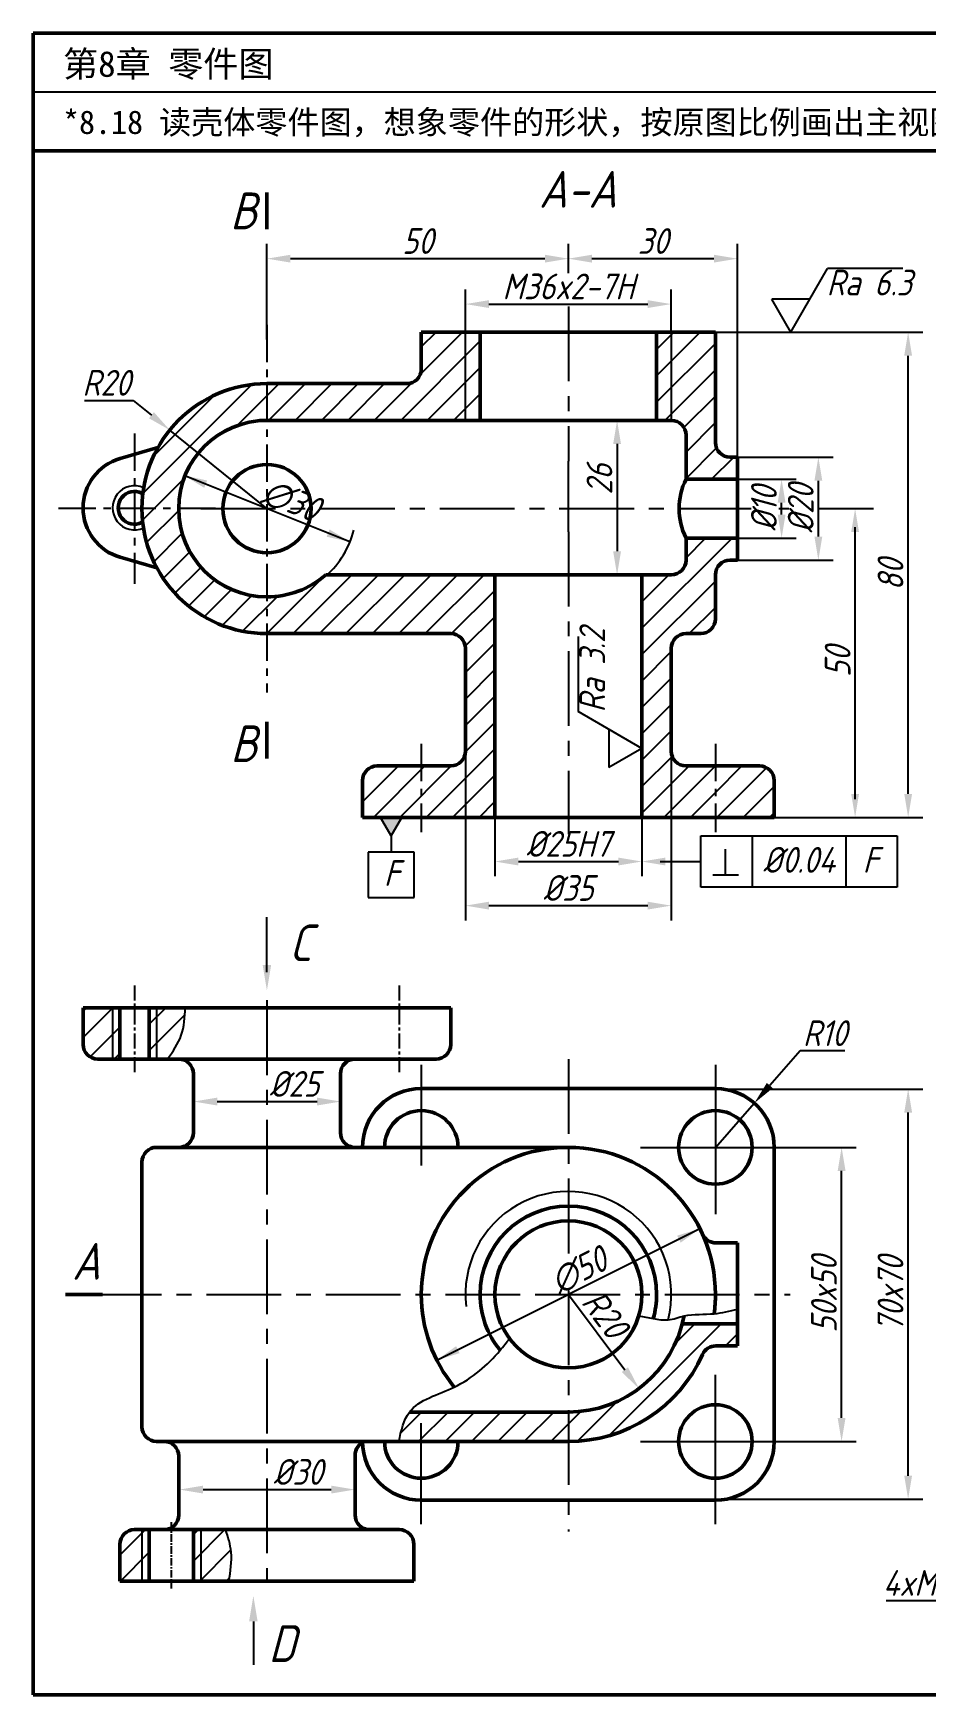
# Model space of a CAD drawing. Header units: millimetres. Extents: x 0 to 322, y 0 to 226.
# Drawn here: x 0 to 121.4, y 0 to 226 of the extents above; entities that cross this region are included whole.
import ezdxf

# ---------------------------------------------------------------- set-up
doc = ezdxf.new("R2010")
doc.units = ezdxf.units.MM
doc.header["$LTSCALE"] = 0.32
doc.header["$PDMODE"] = 33
doc.header["$PDSIZE"] = 1.5
doc.linetypes.add('CENTER', pattern=[50.800000000000004, 31.75, -6.35, 6.35, -6.35])
for name, color, linetype in [('尺寸层', 7, 'Continuous'), ('点画线层', 7, 'CENTER'), ('细实线层', 7, 'Continuous')]:
    doc.layers.add(name, color=color, linetype=linetype)
doc.layers.add('粗实线层', color=7, linetype='Continuous', lineweight=50)
doc.styles.get("Standard").update_dxf_attribs({"font": 'gbeitc.shx', "height": 3.5, "bigfont": 'gbcbig.shx'})
doc.styles.add('宋体', font='SimSun.ttf', dxfattribs={"height": 3})
doc.dimstyles.new('ISO-25', dxfattribs={"dimtxt": 3.5, "dimasz": 3.2, "dimexe": 2, "dimexo": 0, "dimgap": 0.65, "dimtad": 1, "dimtoh": 1, "dimdec": 0, "dimdsep": 46, "dimtxsty": 'Standard', "dimcen": 0, "dimclrd": 256, "dimclre": 256, "dimclrt": 256, "dimadec": 0, "dimazin": 0, "dimtfac": 1, "dimtdec": 0, "dimtmove": 0, "dimatfit": 3, "dimfxl": 0, "dimlwd": -1, "dimlwe": -1, "dimarcsym": 0})
pattern_1 = [(45, (-27.2180184572054, 6.336936478741563), (-1.79605122421383, 1.796051224213831), [])]
pattern_2 = [(45, (0, 0), (-1.79605122421383, 1.796051224213831), [])]

# ---------------------------------------------------------------- blocks, each defined once
blk = doc.blocks.new('*D3')
at = {"transparency": 16777216}
for p, q in [((116.0042528901359, 12.81545899453004), (131.8938362234692, 12.81545899453004)), ((131.8938362234692, 12.81545899453004), (135.0308182239488, 12.1835223452784)), ((144.3346142500978, 10.30929747398921), (138.1678002244283, 11.55158569602677)), ((147.4715962505773, 9.67736082473758), (150.6085782510569, 9.045424175485941))]:
    blk.add_line(p, q, dxfattribs=at)
for points in [[(135.136140998824, 12.70635267869165), (134.9254954490735, 11.66069201186515), (138.1678002244283, 11.55158569602677)], [(147.5769190254526, 10.20019115815083), (147.3662734757021, 9.154530491324326), (144.3346142500978, 10.30929747398921)]]:
    blk.add_solid(points, dxfattribs=at)
at = {"layer": 'Defpoints', "color": 0, "transparency": 16777216}
for p in [(138.1678002244283, 11.55158569602677), (144.3346142500978, 10.30929747398921)]:
    blk.add_point(p, dxfattribs=at)
at = {"transparency": 16777216, "insert": (123.6240445568025, 15.21545899453004), "char_height": 3.5, "attachment_point": 5}
blk.add_mtext('4xM8-7H', dxfattribs=at)
blk = doc.blocks.new('*D12')
at = {"transparency": 16777216}
for p, q in [((104.3249626865618, 87.58705063765711), (100.1769776524214, 82.86886711672176)), ((110.3707960198953, 87.58705063765709), (104.3249626865618, 87.58705063765711)), ((92.78198154279464, 74.45732548996844), (98.06412162109946, 80.46556950907797))]:
    blk.add_line(p, q, dxfattribs=at)
blk.add_solid([(99.77642805114743, 83.22100978860874), (100.5775272536954, 82.51672444483476), (98.06412162109946, 80.46556950907797)], dxfattribs=at)
at = {"layer": 'Defpoints', "color": 0, "transparency": 16777216}
for p in [(98.06412162109946, 80.46556950907797), (92.78198154279464, 74.45732548996844)]:
    blk.add_point(p, dxfattribs=at)
at = {"transparency": 16777216, "insert": (107.6728793532286, 89.9870506376571), "char_height": 3.5, "attachment_point": 5}
blk.add_mtext('R10', dxfattribs=at)
blk = doc.blocks.new('*D13')
at = {"transparency": 16777216}
for p, q in [((92.8419815427946, 82.38732548996848), (120.9950745388506, 82.38732548996846)), ((118.9950745388506, 29.79732548996845), (118.9950745388506, 79.18732548996846)), ((91.16198154279459, 26.59732548996845), (120.9950745388506, 26.59732548996844))]:
    blk.add_line(p, q, dxfattribs=at)
for points in [[(118.4617412055173, 79.18732548996846), (119.5284078721839, 79.18732548996846), (118.9950745388506, 82.38732548996846)], [(118.4617412055172, 29.79732548996845), (119.5284078721839, 29.79732548996845), (118.9950745388506, 26.59732548996845)]]:
    blk.add_solid(points, dxfattribs=at)
at = {"layer": 'Defpoints', "color": 0, "transparency": 16777216}
for p in [(92.8419815427946, 82.38732548996848), (118.9950745388506, 82.38732548996846), (91.16198154279459, 26.59732548996845)]:
    blk.add_point(p, dxfattribs=at)
at = {"transparency": 16777216, "insert": (116.5950745388506, 54.49232548996847), "char_height": 3.5, "attachment_point": 5, "rotation": 90}
blk.add_mtext('70x70', dxfattribs=at)
blk = doc.blocks.new('*D14')
at = {"transparency": 16777216}
for p, q in [((103.2827757230033, 74.45732548996847), (111.9419815427946, 74.45732548996847)), ((109.9419815427946, 37.65732548996847), (109.9419815427946, 71.25732548996847)), ((103.2827757230033, 34.45732548996847), (111.9419815427946, 34.45732548996847))]:
    blk.add_line(p, q, dxfattribs=at)
for points in [[(109.4086482094612, 71.25732548996847), (110.4753148761279, 71.25732548996847), (109.9419815427946, 74.45732548996847)], [(109.4086482094612, 37.65732548996847), (110.4753148761279, 37.65732548996847), (109.9419815427946, 34.45732548996847)]]:
    blk.add_solid(points, dxfattribs=at)
at = {"layer": 'Defpoints', "color": 0, "transparency": 16777216}
for p in [(103.2827757230033, 74.45732548996847), (109.9419815427946, 74.45732548996847), (103.2827757230033, 34.45732548996847)]:
    blk.add_point(p, dxfattribs=at)
at = {"transparency": 16777216, "insert": (107.5419815427945, 54.45732548996849), "char_height": 3.5, "attachment_point": 5, "rotation": 90}
blk.add_mtext('50x50', dxfattribs=at)
blk = doc.blocks.new('*D15')
at = {"transparency": 16777216}
for p, q in [((21.82198154279462, 78.29732548996844), (21.82198154279462, 82.68732548996849)), ((41.80198154279458, 78.05732548996849), (41.80198154279458, 82.68732548996849)), ((25.02198154279462, 80.68732548996849), (38.60198154279458, 80.68732548996849))]:
    blk.add_line(p, q, dxfattribs=at)
for points in [[(25.02198154279462, 81.22065882330182), (25.02198154279462, 80.15399215663516), (21.82198154279462, 80.68732548996849)], [(38.60198154279458, 81.22065882330182), (38.60198154279458, 80.15399215663516), (41.80198154279458, 80.68732548996849)]]:
    blk.add_solid(points, dxfattribs=at)
at = {"layer": 'Defpoints', "color": 0, "transparency": 16777216}
for p in [(41.80198154279458, 80.68732548996849), (21.82198154279462, 78.29732548996844), (41.80198154279458, 78.05732548996849)]:
    blk.add_point(p, dxfattribs=at)
at = {"transparency": 16777216, "insert": (35.52198154279461, 83.08732548996849), "char_height": 3.5, "attachment_point": 5}
blk.add_mtext('%%C25', dxfattribs=at)
blk = doc.blocks.new('*D16')
at = {"transparency": 16777216}
for p, q in [((19.9019815427946, 26.34732548996845), (19.9019815427946, 29.90732548996846)), ((43.73198154279459, 26.34732548996845), (43.73198154279459, 29.90732548996846)), ((23.1019815427946, 27.90732548996846), (40.53198154279458, 27.90732548996846))]:
    blk.add_line(p, q, dxfattribs=at)
for points in [[(23.1019815427946, 28.44065882330179), (23.1019815427946, 27.37399215663512), (19.9019815427946, 27.90732548996846)], [(40.53198154279458, 28.44065882330179), (40.53198154279458, 27.37399215663512), (43.73198154279459, 27.90732548996846)]]:
    blk.add_solid(points, dxfattribs=at)
at = {"layer": 'Defpoints', "color": 0, "transparency": 16777216}
for p in [(43.73198154279459, 27.90732548996846), (19.9019815427946, 26.34732548996845), (43.73198154279459, 26.34732548996845)]:
    blk.add_point(p, dxfattribs=at)
at = {"transparency": 16777216, "insert": (36.02198154279461, 30.30732548996846), "char_height": 3.5, "attachment_point": 5}
blk.add_mtext('%%C30', dxfattribs=at)
blk = doc.blocks.new('*D17')
at = {"transparency": 16777216}
for p, q in [((6.960624177013102, 176.0544157998428), (13.58979084367976, 176.0544157998428)), ((13.58979084367976, 176.0544157998428), (16.07761179398607, 174.0417690550768)), ((31.78198154279472, 161.3369364787415), (18.56543274429237, 172.0291223103109))]:
    blk.add_line(p, q, dxfattribs=at)
blk.add_solid([(16.41305291811372, 174.4564058801279), (15.74217066985841, 173.6271322300258), (18.56543274429237, 172.0291223103109)], dxfattribs=at)
at = {"layer": 'Defpoints', "color": 0, "transparency": 16777216}
for p in [(18.56543274429237, 172.0291223103109), (31.78198154279472, 161.3369364787415)]:
    blk.add_point(p, dxfattribs=at)
at = {"transparency": 16777216, "insert": (9.95020751034643, 178.4544157998428), "char_height": 3.5, "attachment_point": 5}
blk.add_mtext('R20', dxfattribs=at)
blk = doc.blocks.new('*D18')
at = {"transparency": 16777216}
for p, q in [((78.7819815427946, 173.3369364787416), (81.40698154279463, 173.3369364787416)), ((79.40698154279463, 170.1369364787416), (79.40698154279461, 155.5369364787416)), ((78.7819815427946, 152.3369364787416), (81.40698154279461, 152.3369364787416))]:
    blk.add_line(p, q, dxfattribs=at)
for points in [[(78.8736482094613, 170.1369364787416), (79.94031487612796, 170.1369364787416), (79.40698154279463, 173.3369364787416)], [(78.87364820946128, 155.5369364787416), (79.94031487612794, 155.5369364787416), (79.40698154279461, 152.3369364787416)]]:
    blk.add_solid(points, dxfattribs=at)
at = {"layer": 'Defpoints', "color": 0, "transparency": 16777216}
for p in [(78.7819815427946, 173.3369364787416), (78.7819815427946, 152.3369364787416), (79.40698154279461, 152.3369364787416)]:
    blk.add_point(p, dxfattribs=at)
at = {"transparency": 16777216, "insert": (77.00698154279459, 165.3369364787416), "char_height": 3.5, "attachment_point": 5, "rotation": 90}
blk.add_mtext('26', dxfattribs=at)
blk = doc.blocks.new('*D19')
at = {"transparency": 16777216}
for p, q in [((91.7819815427946, 185.3369364787416), (120.9950745388506, 185.3369364787416)), ((118.9950745388506, 122.5369364787416), (118.9950745388506, 182.1369364787416)), ((100.7819815427946, 119.3369364787416), (120.9950745388506, 119.3369364787416))]:
    blk.add_line(p, q, dxfattribs=at)
for points in [[(118.4617412055173, 182.1369364787416), (119.528407872184, 182.1369364787416), (118.9950745388506, 185.3369364787416)], [(118.4617412055173, 122.5369364787416), (119.528407872184, 122.5369364787416), (118.9950745388506, 119.3369364787416)]]:
    blk.add_solid(points, dxfattribs=at)
at = {"layer": 'Defpoints', "color": 0, "transparency": 16777216}
for p in [(91.7819815427946, 185.3369364787416), (118.9950745388506, 185.3369364787416), (100.7819815427946, 119.3369364787416)]:
    blk.add_point(p, dxfattribs=at)
at = {"transparency": 16777216, "insert": (116.5950745388506, 152.3369364787416), "char_height": 3.5, "attachment_point": 5, "rotation": 90}
blk.add_mtext('80', dxfattribs=at)
blk = doc.blocks.new('*D20')
at = {"transparency": 16777216}
for p, q in [((94.7819815427946, 168.3369364787416), (108.7819815427946, 168.3369364787416)), ((106.7819815427946, 157.5369364787416), (106.7819815427946, 165.1369364787416)), ((94.7819815427946, 154.3369364787416), (108.7819815427946, 154.3369364787416))]:
    blk.add_line(p, q, dxfattribs=at)
for points in [[(106.2486482094613, 165.1369364787416), (107.3153148761279, 165.1369364787416), (106.7819815427946, 168.3369364787416)], [(106.2486482094613, 157.5369364787416), (107.3153148761279, 157.5369364787416), (106.7819815427946, 154.3369364787416)]]:
    blk.add_solid(points, dxfattribs=at)
at = {"layer": 'Defpoints', "color": 0, "transparency": 16777216}
for p in [(94.7819815427946, 168.3369364787416), (106.7819815427946, 168.3369364787416), (94.7819815427946, 154.3369364787416)]:
    blk.add_point(p, dxfattribs=at)
at = {"transparency": 16777216, "insert": (104.3819815427946, 161.3369364787416), "char_height": 3.5, "attachment_point": 5, "rotation": 90}
blk.add_mtext('%%C20', dxfattribs=at)
blk = doc.blocks.new('*D21')
at = {"transparency": 16777216}
for p, q in [((95.7819815427946, 165.3369364787416), (103.7819815427946, 165.3369364787416)), ((101.7819815427946, 160.5369364787416), (101.7819815427946, 162.1369364787416)), ((95.7819815427946, 157.3369364787416), (103.7819815427946, 157.3369364787416))]:
    blk.add_line(p, q, dxfattribs=at)
for points in [[(101.2486482094613, 162.1369364787416), (102.3153148761279, 162.1369364787416), (101.7819815427946, 165.3369364787416)], [(101.2486482094613, 160.5369364787416), (102.3153148761279, 160.5369364787416), (101.7819815427946, 157.3369364787416)]]:
    blk.add_solid(points, dxfattribs=at)
at = {"layer": 'Defpoints', "color": 0, "transparency": 16777216}
for p in [(95.7819815427946, 165.3369364787416), (101.7819815427946, 165.3369364787416), (95.7819815427946, 157.3369364787416)]:
    blk.add_point(p, dxfattribs=at)
at = {"transparency": 16777216, "insert": (99.38198154279456, 161.3369364787416), "char_height": 3.5, "attachment_point": 5, "rotation": 90}
blk.add_mtext('%%c10', dxfattribs=at)
blk = doc.blocks.new('*D22')
at = {"transparency": 16777216}
for p, q in [((72.7819815427946, 194.3369364787416), (72.7819815427946, 197.3369364787416)), ((95.7819815427946, 166.3369364787416), (95.7819815427946, 197.3369364787416)), ((75.9819815427946, 195.3369364787416), (92.5819815427946, 195.3369364787416))]:
    blk.add_line(p, q, dxfattribs=at)
for points in [[(75.9819815427946, 195.8702698120749), (75.9819815427946, 194.8036031454082), (72.7819815427946, 195.3369364787416)], [(92.5819815427946, 195.8702698120749), (92.5819815427946, 194.8036031454082), (95.7819815427946, 195.3369364787416)]]:
    blk.add_solid(points, dxfattribs=at)
at = {"layer": 'Defpoints', "color": 0, "transparency": 16777216}
for p in [(95.7819815427946, 195.3369364787416), (72.7819815427946, 194.3369364787416), (95.7819815427946, 166.3369364787416)]:
    blk.add_point(p, dxfattribs=at)
at = {"transparency": 16777216, "insert": (84.2819815427946, 197.7369364787416), "char_height": 3.5, "attachment_point": 5}
blk.add_mtext('30', dxfattribs=at)
blk = doc.blocks.new('*D23')
at = {"transparency": 16777216}
for p, q in [((31.7819815427946, 184.3369364787416), (31.7819815427946, 197.3369364787416)), ((72.7819815427946, 193.3769206221349), (72.7819815427946, 197.3369364787416)), ((34.9819815427946, 195.3369364787416), (69.5819815427946, 195.3369364787416))]:
    blk.add_line(p, q, dxfattribs=at)
for points in [[(34.9819815427946, 195.8702698120749), (34.9819815427946, 194.8036031454082), (31.7819815427946, 195.3369364787416)], [(69.5819815427946, 195.8702698120749), (69.5819815427946, 194.8036031454082), (72.7819815427946, 195.3369364787416)]]:
    blk.add_solid(points, dxfattribs=at)
at = {"layer": 'Defpoints', "color": 0, "transparency": 16777216}
for p in [(72.7819815427946, 195.3369364787416), (72.7819815427946, 193.3769206221349), (31.7819815427946, 184.3369364787416)]:
    blk.add_point(p, dxfattribs=at)
at = {"transparency": 16777216, "insert": (52.2819815427946, 197.7369364787416), "char_height": 3.5, "attachment_point": 5}
blk.add_mtext('50', dxfattribs=at)
blk = doc.blocks.new('*D24')
at = {"transparency": 16777216}
for p, q in [((58.7819815427946, 185.3369364787416), (58.7819815427946, 191.1589481965581)), ((86.7819815427946, 185.3369364787416), (86.7819815427946, 191.1589481965581)), ((61.9819815427946, 189.1589481965581), (83.5819815427946, 189.1589481965581))]:
    blk.add_line(p, q, dxfattribs=at)
for points in [[(61.9819815427946, 189.6922815298915), (61.9819815427946, 188.6256148632248), (58.7819815427946, 189.1589481965581)], [(83.5819815427946, 189.6922815298915), (83.5819815427946, 188.6256148632248), (86.7819815427946, 189.1589481965581)]]:
    blk.add_solid(points, dxfattribs=at)
at = {"layer": 'Defpoints', "color": 0, "transparency": 16777216}
for p in [(86.7819815427946, 189.1589481965581), (58.7819815427946, 185.3369364787416), (86.7819815427946, 185.3369364787416)]:
    blk.add_point(p, dxfattribs=at)
at = {"transparency": 16777216, "insert": (72.7819815427946, 191.5589481965581), "char_height": 3.5, "attachment_point": 5}
blk.add_mtext('M36x2-7H', dxfattribs=at)
blk = doc.blocks.new('*D25')
at = {"transparency": 16777216}
for p, q in [((58.7819815427946, 129.3369364787416), (58.7819815427946, 105.3369364787416)), ((86.7819815427946, 129.3369364787416), (86.7819815427946, 105.3369364787416)), ((61.9819815427946, 107.3369364787416), (83.5819815427946, 107.3369364787416))]:
    blk.add_line(p, q, dxfattribs=at)
for points in [[(61.9819815427946, 107.8702698120749), (61.9819815427946, 106.8036031454082), (58.7819815427946, 107.3369364787416)], [(83.5819815427946, 107.8702698120749), (83.5819815427946, 106.8036031454082), (86.7819815427946, 107.3369364787416)]]:
    blk.add_solid(points, dxfattribs=at)
at = {"layer": 'Defpoints', "color": 0, "transparency": 16777216}
for p in [(58.7819815427946, 129.3369364787416), (86.7819815427946, 129.3369364787416), (86.7819815427946, 107.3369364787416)]:
    blk.add_point(p, dxfattribs=at)
at = {"transparency": 16777216, "insert": (72.7819815427946, 109.7369364787416), "char_height": 3.5, "attachment_point": 5}
blk.add_mtext('%%C35', dxfattribs=at)
blk = doc.blocks.new('*D26')
at = {"transparency": 16777216}
for p, q in [((62.7819815427946, 119.3369364787416), (62.7819815427946, 111.3369364787416)), ((82.7819815427946, 119.3369364787416), (82.7819815427946, 111.3369364787416)), ((65.9819815427946, 113.3369364787416), (79.5819815427946, 113.3369364787416))]:
    blk.add_line(p, q, dxfattribs=at)
for points in [[(65.9819815427946, 113.8702698120749), (65.9819815427946, 112.8036031454082), (62.7819815427946, 113.3369364787416)], [(79.5819815427946, 113.8702698120749), (79.5819815427946, 112.8036031454082), (82.7819815427946, 113.3369364787416)]]:
    blk.add_solid(points, dxfattribs=at)
at = {"layer": 'Defpoints', "color": 0, "transparency": 16777216}
for p in [(62.7819815427946, 119.3369364787416), (82.7819815427946, 119.3369364787416), (82.7819815427946, 113.3369364787416)]:
    blk.add_point(p, dxfattribs=at)
at = {"transparency": 16777216, "insert": (72.7819815427946, 115.7369364787416), "char_height": 3.5, "attachment_point": 5}
blk.add_mtext('%%c25H7', dxfattribs=at)

msp = doc.modelspace()

# ---------------------------------------------------------------- hatches: boundary and pattern name
h = msp.add_hatch()
h.set_pattern_fill('ANSI31', color=256, scale=0.8, style=0)
h.set_pattern_definition(pattern_1)
h.paths.add_polyline_path([(100.7819815427946, 119.3369364787416), (100.7819815427946, 124.3369364787416, 0.4142135623730951), (98.7819815427946, 126.3369364787416), (92.7819815427946, 126.3369364787416), (92.7819815427946, 119.3369364787416)])
at = {"layer": '尺寸层'}
msp.add_hatch(color=256, dxfattribs=at).paths.add_polyline_path([(50.12977856014004, 119.3369364787417), (47.22484493034585, 119.3369364787417), (48.67731174524295, 116.8211901590319)])
at = {"layer": '细实线层'}
h = msp.add_hatch(dxfattribs=at)
h.set_pattern_fill('ANSI31', color=256, scale=0.8, style=0)
h.set_pattern_definition(pattern_1)
edge = h.paths.add_edge_path()
edge.add_line((60.7819815427946, 185.3369364787416), (52.7819815427946, 185.3369364787416))
edge.add_line((52.7819815427946, 185.3369364787416), (52.7819815427946, 180.3369364787416))
edge.add_arc((50.7819815427946, 180.3369364787416), 2, -90, 0, ccw=False)
edge.add_line((50.7819815427946, 178.3369364787416), (31.7819815427946, 178.3369364787416))
edge.add_line((31.7819815427946, 178.3369364787416), (31.7819815427946, 173.3369364787416))
edge.add_line((31.7819815427946, 173.3369364787416), (60.7819815427946, 173.3369364787416))
edge.add_line((60.7819815427946, 173.3369364787416), (60.7819815427946, 185.3369364787416))
edge = h.paths.add_edge_path()
edge.add_line((31.7819815427946, 173.3369364787416), (31.7819815427946, 178.3369364787416))
edge.add_arc((31.7819815427946, 161.3369364787416), 17, 90, 180)
edge.add_line((14.7819815427946, 161.3369364787416), (19.7819815427946, 161.3369364787416))
edge.add_arc((31.7819815427946, 161.3369364787416), 12, 90, 180, ccw=False)
edge = h.paths.add_edge_path()
edge.add_arc((31.7819815427946, 161.3369364787416), 12, 180, 270, ccw=False)
edge.add_line((19.7819815427946, 161.3369364787416), (14.7819815427946, 161.3369364787416))
edge.add_arc((31.7819815427946, 161.3369364787416), 17, 180, 270)
edge.add_line((31.7819815427946, 144.3369364787416), (31.7819815427946, 149.3369364787416))
edge = h.paths.add_edge_path()
edge.add_line((62.7819815427946, 152.3369364787416), (39.7819815427946, 152.3369364787416))
edge.add_arc((31.7819815427947, 161.5036031454081), 12.16666666666646, 269.9999999999995, 311.1120904391671, ccw=False)
edge.add_line((31.7819815427946, 149.3369364787416), (31.7819815427946, 144.3369364787416))
edge.add_line((31.7819815427946, 144.3369364787416), (56.7819815427946, 144.3369364787416))
edge.add_arc((56.7819815427946, 142.3369364787416), 2, 0, 90, ccw=False)
edge.add_line((58.7819815427946, 142.3369364787416), (58.7819815427946, 128.3369364787416))
edge.add_arc((56.7819815427946, 128.3369364787416), 2, -90, 0, ccw=False)
edge.add_line((56.7819815427946, 126.3369364787416), (52.7819815427946, 126.3369364787416))
edge.add_line((52.7819815427946, 126.3369364787416), (52.7819815427946, 119.3369364787416))
edge.add_line((52.7819815427946, 119.3369364787416), (62.7819815427946, 119.3369364787416))
edge.add_line((62.7819815427946, 119.3369364787416), (62.7819815427946, 152.3369364787416))
edge = h.paths.add_edge_path(flags=17)
edge.add_line((52.7819815427946, 126.3369364787416), (46.7819815427946, 126.3369364787416))
edge.add_arc((46.7819815427946, 124.3369364787416), 2, 90, 180)
edge.add_line((44.7819815427946, 124.3369364787416), (44.7819815427946, 119.3369364787416))
edge.add_line((44.7819815427946, 119.3369364787416), (52.7819815427946, 119.3369364787416))
edge.add_line((52.7819815427946, 119.3369364787416), (52.7819815427946, 126.3369364787416))
edge = h.paths.add_edge_path()
edge.add_line((92.7819815427946, 126.3369364787416), (88.7819815427946, 126.3369364787416))
edge.add_arc((88.7819815427946, 128.3369364787416), 2, 180, 270, ccw=False)
edge.add_line((86.7819815427946, 128.3369364787416), (86.7819815427946, 142.3369364787416))
edge.add_arc((88.7819815427946, 142.3369364787416), 2, 90, 180, ccw=False)
edge.add_line((88.7819815427946, 144.3369364787416), (90.7819815427946, 144.3369364787416))
edge.add_arc((90.78198154279463, 146.3369364787415), 1.999999999999972, 269.9999999999992, 360.0000000000008)
edge.add_line((92.7819815427946, 146.3369364787416), (92.7819815427946, 152.3369364787416))
edge.add_arc((94.7819815427946, 152.3369364787416), 2, 90, 180, ccw=False)
edge.add_line((94.7819815427946, 154.3369364787416), (95.7819815427946, 154.3369364787416))
edge.add_line((95.7819815427946, 154.3369364787416), (95.7819815427946, 157.3369364787416))
edge.add_line((95.7819815427946, 157.3369364787416), (89.78198154279465, 157.3369364787416))
edge.add_arc((89.28198154279463, 157.5280987468753), 0.5352971256770204, 200.9230818307143, 339.0769181692857, ccw=False)
edge.add_line((88.7819815427946, 157.3369364787416), (88.7819815427946, 154.3369364787416))
edge.add_arc((86.7819815427946, 154.3369364787416), 2, -90, 0, ccw=False)
edge.add_line((86.7819815427946, 152.3369364787416), (82.7819815427946, 152.3369364787416))
edge.add_line((82.7819815427946, 152.3369364787416), (82.7819815427946, 119.3369364787416))
edge.add_line((82.7819815427946, 119.3369364787416), (91.7819815427946, 119.3369364787416))
edge.add_line((91.7819815427946, 119.3369364787416), (92.7819815427946, 119.3369364787416))
edge.add_line((92.7819815427946, 119.3369364787416), (92.7819815427946, 126.3369364787416))
edge = h.paths.add_edge_path()
edge.add_line((92.7819815427946, 185.3369364787416), (84.7819815427946, 185.3369364787416))
edge.add_line((84.7819815427946, 185.3369364787416), (84.7819815427946, 173.3369364787416))
edge.add_line((84.7819815427946, 173.3369364787416), (86.7819815427946, 173.3369364787416))
edge.add_arc((86.7819815427946, 171.3369364787416), 2, 0, 90, ccw=False)
edge.add_line((88.7819815427946, 171.3369364787416), (88.7819815427946, 165.3369364787416))
edge.add_line((88.7819815427946, 165.3369364787416), (95.7819815427946, 165.3369364787416))
edge.add_line((95.7819815427946, 165.3369364787416), (95.7819815427946, 168.3369364787416))
edge.add_line((95.7819815427946, 168.3369364787416), (94.7819815427946, 168.3369364787416))
edge.add_arc((94.7819815427946, 170.3369364787416), 2, 180, 270, ccw=False)
edge.add_line((92.7819815427946, 170.3369364787416), (92.7819815427946, 185.3369364787416))
h = msp.add_hatch(dxfattribs=at)
h.set_pattern_fill('ANSI31', color=256, scale=0.8, style=0)
h.set_pattern_definition(pattern_2)
h.paths.add_polyline_path([(10.7819815427946, 93.45732548996847), (6.781981542794597, 93.45732548996847), (6.781981542794597, 88.45732548996847, 0.4142135623730951), (8.781981542794597, 86.45732548996847), (10.7819815427946, 86.45732548996847)])
h.paths.add_polyline_path([(11.7819815427946, 93.45732548996847), (10.7819815427946, 93.45732548996847), (10.7819815427946, 86.45732548996847), (11.7819815427946, 86.45732548996847)])
h.paths.add_polyline_path([(16.7819815427946, 93.45732548996847), (15.7819815427946, 93.45732548996847), (15.7819815427946, 86.45732548996847), (16.7819815427946, 86.45732548996847)])
edge = h.paths.add_edge_path()
edge.add_spline(control_points=[(18.24921152596971, 86.45732548996847), (18.98604216801523, 87.4984911756942), (20.47098036552725, 89.59675719294462), (20.62014380705937, 92.16397074900729), (20.69529191611639, 93.45732548996847)], knot_values=[0, 0, 0, 0, 3.745835659547373, 7.548999912684028, 7.548999912684028, 7.548999912684028, 7.548999912684028], degree=3, periodic=0)
edge.add_line((20.69529191611639, 93.45732548996847), (16.7819815427946, 93.45732548996847))
edge.add_line((16.7819815427946, 93.45732548996847), (16.7819815427946, 86.45732548996847))
edge.add_line((16.7819815427946, 86.45732548996847), (18.24921152596971, 86.45732548996847))
h = msp.add_hatch(dxfattribs=at)
h.set_pattern_fill('ANSI31', color=256, scale=0.8, style=0)
h.set_pattern_definition(pattern_2)
edge = h.paths.add_edge_path()
edge.add_spline(control_points=[(51.17198154279458, 38.45732548996846), (50.37110618847239, 37.40079896387569), (50.04437888692838, 35.92906222692208), (49.71765158538437, 34.45732548996847)], knot_values=[0, 0, 0, 0, 4.256180873156204, 4.256180873156204, 4.256180873156204, 4.256180873156204], degree=3, periodic=0)
edge.add_line((49.71765158538437, 34.45732548996847), (55.7819815427946, 34.45732548996847))
edge.add_line((55.7819815427946, 34.45732548996847), (72.62403051134783, 34.45732548996847))
edge.add_line((72.62403051134783, 34.45732548996847), (72.7819815427946, 34.61527652141524))
edge.add_line((72.7819815427946, 34.61527652141524), (72.7819815427946, 38.45732548996847))
edge.add_line((72.7819815427946, 38.45732548996847), (51.17198154279458, 38.45732548996847))
edge = h.paths.add_edge_path()
edge.add_line((91.51697553798977, 47.45732548996847), (95.7819815427946, 47.45732548996847))
edge.add_line((95.7819815427946, 47.45732548996847), (95.78198154279461, 50.45732548996847))
edge.add_line((95.78198154279461, 50.45732548996847), (88.27391492762423, 50.45732548996843))
edge.add_arc((72.78198154279458, 54.45732548996846), 15.99999999999999, 270.90219528852117, 345.5224878140699, ccw=False)
edge.add_line((73.03391158417345, 38.45930901122177), (72.7819815427946, 38.20737896984292))
edge.add_line((72.7819815427946, 38.20737896984292), (72.7819815427946, 34.61527652141524))
edge.add_line((72.7819815427946, 34.61527652141524), (72.7819815427946, 34.45732548996848))
edge.add_arc((72.7819815427946, 54.45732548996845), 19.99999999999997, 270, 339.5126848852773)
h = msp.add_hatch(dxfattribs=at)
h.set_pattern_fill('ANSI31', color=256, scale=0.8, style=0)
h.set_pattern_definition(pattern_2)
h.paths.add_polyline_path([(14.7819815427946, 22.45732548996847), (13.7819815427946, 22.45732548996847, 0.4142135623730951), (11.7819815427946, 20.45732548996847), (11.7819815427946, 15.45732548996847), (14.7819815427946, 15.45732548996847)])
h.paths.add_polyline_path([(15.7819815427946, 22.45732548996847), (14.7819815427946, 22.45732548996847), (14.7819815427946, 15.45732548996847), (15.7819815427946, 15.45732548996847)])
h.paths.add_polyline_path([(22.7819815427946, 22.45732548996847), (21.7819815427946, 22.45732548996847), (21.7819815427946, 15.45732548996847), (22.7819815427946, 15.45732548996847)])
edge = h.paths.add_edge_path()
edge.add_spline(control_points=[(26.60588451776539, 15.45732548996847), (26.8263726229181, 16.78286905645855), (27.22177944434218, 19.15999941422523), (26.49226012164394, 21.44603631181301), (26.16953786065221, 22.45732548996847)], knot_values=[0, 0, 0, 0, 3.96058831771322, 7.102621869744951, 7.102621869744951, 7.102621869744951, 7.102621869744951], degree=3, periodic=0)
edge.add_line((26.16953786065221, 22.45732548996847), (22.7819815427946, 22.45732548996847))
edge.add_line((22.7819815427946, 22.45732548996847), (22.7819815427946, 15.45732548996847))
edge.add_line((22.7819815427946, 15.45732548996847), (26.60588451776539, 15.45732548996847))

# ---------------------------------------------------------------- linework, layer by layer
at = {"lineweight": 50}
for p, q in [((322, 226), (0, 226)), ((0, 226), (0, 0)), ((322, 210), (0, 210)), ((0, 0), (322, 0))]:
    msp.add_line(p, q, dxfattribs=at)
for p, q in [((322, 218), (0, 218)), ((58.7819815427946, 173.3369364787416), (58.7819815427946, 185.3369364787416)), ((86.7819815427946, 185.3369364787416), (86.7819815427946, 173.3369364787416)), ((43.07738799393987, 156.8187738982863), (20.64026125217059, 165.7936245949886)), ((101.4257663207529, 161.3369364787416), (102.7819815427946, 161.3369364787416)), ((106.7819815427946, 161.3369364787416), (113.0319815427946, 161.3369364787416)), ((111.7819815427946, 121.8369364787416), (111.7819815427946, 158.8369364787416)), ((99.4069815427946, 119.3369364787416), (113.0319815427946, 119.3369364787416)), ((85.2819815427946, 113.3369364787415), (90.7819815427946, 113.3369364787415)), ((31.78198154279465, 98.2751291534392), (31.78198154279465, 105.7751291534392)), ((54.89343772279615, 45.51305357996949), (90.67052536279309, 63.40159739996722)), ((72.78198154279461, 54.45732548996847), (80.4619815427943, 44.21732548996852)), ((72.62403051134783, 34.45732548996847), (72.7819815427946, 34.61527652141524)), ((14.7819815427946, 22.45732548996847), (14.7819815427946, 15.45732548996847)), ((22.7819815427946, 22.45732548996847), (22.7819815427946, 15.45732548996847)), ((29.94048759641316, 9.968946170084394), (29.94048759641316, 4.072223574668669))]:
    msp.add_line(p, q)
for centre, radius, start, end in [((13.7819815427946, 161.4403643061821), 3, 65.95792409424388, 294.042075905756), ((31.7819815427946, 161.3369364787416), 12.16552506059644, 311.6335393365698, 345.9637565320731), ((72.7819815427946, 54.45732548996847), 14, 345.6958357195675, 186.8329287770713)]:
    msp.add_arc(centre, radius, start, end)
for points in [[(23.65577552987121, 165.1618364633367), (23.25962547509371, 164.1714613263923), (20.48657509164937, 165.855099059197)], [(111.2486482094613, 158.1369364787416), (112.3153148761279, 158.1369364787416), (111.7819815427946, 161.3369364787416)], [(39.90818755571803, 157.5120364941467), (40.30433761049554, 158.502411631091), (43.07738799393987, 156.8187738982863)], [(111.2486482094613, 122.5369364787416), (112.3153148761279, 122.5369364787416), (111.7819815427946, 119.3369364787416)], [(85.98198154279466, 113.8702698120748), (85.98198154279466, 112.8036031454081), (82.78198154279467, 113.3369364787414)], [(31.1986482094613, 99.2751291534392), (32.36531487612801, 99.2751291534392), (31.78198154279465, 95.7751291534392)], [(87.56984443399348, 62.44754172956743), (88.04687226919343, 61.49348605916748), (90.6705253627932, 63.40159739996727)], [(57.9941186515957, 46.4671092503695), (57.51709081639575, 47.42116492076946), (54.89343772279598, 45.51305357996966)], [(80.88864820946098, 44.53732548996851), (80.03531487612764, 43.89732548996852), (82.38198154279429, 41.65732548996851)], [(30.52382092974642, 9.968946170084394), (29.35715426307979, 9.968946170084394), (29.94048759641316, 13.46894617008439)]]:
    msp.add_solid(points)
at = {"layer": '尺寸层'}
for p, q in [((48.67731174524295, 116.8211901590317), (47.22484493034585, 119.3369364787416)), ((47.22484493034585, 119.3369364787416), (50.12977856014004, 119.3369364787416)), ((48.67731174524295, 116.8211901590317), (50.12977856014004, 119.3369364787416)), ((48.67731174524295, 116.8211901590317), (48.67731174524295, 114.6320879486016)), ((51.79520123526061, 114.6320879486016), (45.55966540794964, 114.6320879486016)), ((45.55966540794964, 114.6320879486016), (45.55966540794964, 108.4554520523182)), ((51.79520123526061, 108.4554520523182), (51.79520123526061, 114.6320879486016)), ((94.1611893499088, 111.5260600980583), (94.1611893499088, 115.0260600980583)), ((92.4111893499088, 111.5260600980583), (95.9111893499088, 111.5260600980583)), ((45.55966540794964, 108.4554520523182), (51.79520123526061, 108.4554520523182)), ((52.7819815427946, 85.68761211217037), (52.7819815427946, 71.98291993756425)), ((92.7819815427946, 85.68761211217037), (92.7819815427946, 65.39078931655115)), ((82.61273332153121, 74.45732548996847), (103.2827757230033, 74.45732548996847)), ((92.7819815427946, 23.22703886776657), (92.7819815427946, 43.52386166338579)), ((52.7819815427946, 23.22703886776657), (52.7819815427946, 36.93173104237269)), ((82.61273332153121, 34.45732548996847), (103.2827757230033, 34.45732548996847))]:
    msp.add_line(p, q, dxfattribs=at)
at = {"layer": '点画线层'}
for p, q in [((72.7819815427946, 188.8169507578627), (72.7819815427946, 167.795467917491)), ((72.7819815427946, 158.1960940655805), (72.7819815427946, 167.795467917491)), ((22.7819815427946, 161.3369364787416), (97.63198154279458, 161.3369364787416)), ((72.7819815427946, 158.1960940655805), (72.7819815427946, 117.0674290268647)), ((31.7819815427946, 94.45732548996847), (31.7819815427946, 13.45732548996847)), ((72.7819815427946, 86.45732548996847), (72.7819815427946, 59.48375673583837)), ((7.294258412802492, 54.45732548996847), (69.6532971414033, 54.45732548996847)), ((69.6532971414033, 54.45732548996847), (102.9619815427946, 54.45732548996847)), ((72.7819815427946, 54.97335203514513), (72.7819815427946, 22.19795957021586))]:
    msp.add_line(p, q, dxfattribs=at)
at = {"layer": '点画线层', "ltscale": 0.5}
for p, q in [((31.7819815427946, 186.3369364787416), (31.7819815427946, 136.3369364787416)), ((13.7819815427946, 171.5719364787415), (13.7819815427946, 151.1019364787415)), ((24.7819815427946, 161.3369364787416), (2.781981542794597, 161.3369364787416)), ((52.7819815427946, 129.3369364787416), (52.7819815427946, 117.3369364787416)), ((92.7819815427946, 129.3369364787416), (92.7819815427946, 117.3369364787416))]:
    msp.add_line(p, q, dxfattribs=at)
at = {"layer": '点画线层', "ltscale": 0.6}
msp.add_line((108.7819815427946, 161.3369364787416), (114.2902693891557, 161.3369364787416), dxfattribs=at)
at = {"layer": '点画线层', "ltscale": 0.2}
for p, q in [((13.7819815427946, 96.45732548996847), (13.7819815427946, 84.45732548996847)), ((49.7819815427946, 96.45732548996847), (49.7819815427946, 84.45732548996847))]:
    msp.add_line(p, q, dxfattribs=at)
at = {"layer": '点画线层', "ltscale": 0.1}
msp.add_line((18.7819815427946, 23.45732548996847), (18.7819815427946, 14.45732548996847), dxfattribs=at)
at = {"layer": '粗实线层'}
for p, q in [((31.7819815427946, 204.3369364787416), (31.7819815427946, 199.3369364787416)), ((60.7819815427946, 185.3369364787416), (52.7819815427946, 185.3369364787416)), ((52.7819815427946, 185.3369364787416), (52.7819815427946, 180.3369364787416)), ((60.7819815427946, 185.3369364787416), (84.7819815427946, 185.3369364787416)), ((60.7819815427946, 173.3369364787416), (60.7819815427946, 185.3369364787416)), ((84.7819815427946, 173.3369364787416), (84.7819815427946, 185.3369364787416)), ((84.7819815427946, 185.3369364787416), (92.7819815427946, 185.3369364787416)), ((92.7819815427946, 185.3369364787416), (92.7819815427946, 170.3369364787416)), ((50.7819815427946, 178.3369364787416), (31.7819815427946, 178.3369364787416)), ((86.7819815427946, 173.3369364787416), (30.7819815427946, 173.3369364787416)), ((16.94925592400829, 169.6429734831017), (11.83753709835014, 168.1648818206562)), ((88.7819815427946, 165.3369364787416), (88.7819815427946, 171.3369364787416)), ((94.7819815427946, 168.3369364787416), (95.7819815427946, 168.3369364787416)), ((95.7819815427946, 168.3369364787416), (95.7819815427946, 165.3369364787416)), ((95.7819815427946, 165.3369364787416), (88.7819815427946, 165.3369364787416)), ((95.7819815427946, 156.8092439096729), (95.7819815427946, 165.3369364787416)), ((88.7819815427946, 154.3369364787416), (88.7819815427946, 157.3369364787416)), ((88.78198154279458, 157.3369364787415), (95.7819815427946, 157.3369364787416)), ((95.7819815427946, 157.3369364787416), (95.7819815427946, 154.3369364787416)), ((16.81420643071405, 153.2768056985257), (11.83753709835014, 154.715846791708)), ((95.7819815427946, 154.3369364787416), (94.7819815427946, 154.3369364787416)), ((39.7819815427946, 152.3369364787416), (86.7819815427946, 152.3369364787416)), ((62.7819815427946, 119.3369364787416), (62.7819815427946, 152.3369364787416)), ((82.7819815427946, 119.3369364787416), (82.7819815427946, 152.3369364787416)), ((92.7819815427946, 152.3369364787416), (92.7819815427946, 146.3369364787416)), ((31.7819815427946, 144.3369364787416), (56.7819815427946, 144.3369364787416)), ((90.7819815427946, 144.3369364787416), (88.7819815427946, 144.3369364787416)), ((58.7819815427946, 142.3369364787416), (58.7819815427946, 128.3369364787416)), ((86.7819815427946, 142.3369364787416), (86.7819815427946, 128.3369364787416)), ((31.7819815427946, 132.3369364787416), (31.7819815427946, 127.3369364787416)), ((44.7819815427946, 124.3369364787416), (44.7819815427946, 119.3369364787416)), ((56.7819815427946, 126.3369364787416), (46.7819815427946, 126.3369364787416)), ((88.7819815427946, 126.3369364787416), (98.7819815427946, 126.3369364787416)), ((100.7819815427946, 124.3369364787416), (100.7819815427946, 119.3369364787416)), ((44.7819815427946, 119.3369364787416), (62.7819815427946, 119.3369364787416)), ((61.7819815427946, 119.3369364787416), (91.7819815427946, 119.3369364787416)), ((100.7819815427946, 119.3369364787416), (82.7819815427946, 119.3369364787416)), ((6.781981542794597, 88.45732548996847), (6.781981542794597, 93.45732548996847)), ((6.781981542794597, 93.45732548996847), (31.7819815427946, 93.45732548996847)), ((11.7819815427946, 93.45732548996847), (11.7819815427946, 86.45732548996847)), ((15.7819815427946, 93.45732548996847), (15.7819815427946, 86.45732548996847)), ((56.7819815427946, 93.45732548996847), (31.7819815427946, 93.45732548996847)), ((56.7819815427946, 88.45732548996847), (56.7819815427946, 93.45732548996847)), ((19.7819815427946, 86.45732548996847), (8.781981542794597, 86.45732548996847)), ((18.7819815427946, 86.45732548996847), (45.7819815427946, 86.45732548996847)), ((43.7819815427946, 86.45732548996847), (54.7819815427946, 86.45732548996847)), ((21.7819815427946, 80.45732548996847), (21.7819815427946, 84.45732548996847)), ((41.7819815427946, 80.45732548996847), (41.7819815427946, 84.45732548996847)), ((21.7819815427946, 83.45732548996847), (21.7819815427946, 76.45732548996847)), ((41.7819815427946, 83.45732548996847), (41.7819815427946, 76.45732548996847)), ((92.7819748356738, 82.45732548996568), (52.78198154279517, 82.45732548996847)), ((14.7819815427946, 72.45732548996847), (14.7819815427946, 36.45732548996847)), ((19.7819815427946, 74.45732548996847), (16.7819815427946, 74.45732548996847)), ((17.7819815427946, 74.45732548996847), (16.7819815427946, 74.45732548996847)), ((72.7819815427946, 74.45732548996847), (19.7819815427946, 74.45732548996847)), ((43.7819815427946, 74.45732548996847), (46.7819815427946, 74.45732548996847)), ((100.7819815427946, 54.45732548996847), (100.7819815427946, 74.45732548996847)), ((92.85684144267933, 61.45732548996847), (95.7819815427946, 61.45732548996847)), ((95.7819815427946, 61.45732548996847), (95.7819815427946, 47.45732548996847)), ((4.402077350439299, 54.45732548996847), (9.4020773504393, 54.45732548996847)), ((100.7819815427946, 54.45732548996847), (100.7819815427946, 34.45732548996847)), ((88.27391492762423, 50.45732548996843), (95.7819815427946, 50.45732548996847)), ((95.7819815427946, 47.45732548996847), (92.85684144267931, 47.45732548996847)), ((51.17198154279458, 38.45732548996847), (72.7819815427946, 38.45732548996847)), ((16.7819815427946, 34.45732548996847), (17.7819815427946, 34.45732548996847)), ((17.7819815427946, 34.45732548996847), (45.15748174295476, 34.45732548996847)), ((55.7819815427946, 34.45732548996847), (44.7819815427946, 34.45732548996847)), ((55.2819815427946, 34.45732548996847), (72.7819815427946, 34.45732548996847)), ((19.7819815427946, 32.45732548996847), (19.7819815427946, 24.45732548996847)), ((43.7819815427946, 32.55732548996849), (43.7819815427946, 24.65732548996846)), ((43.7819815427946, 24.45732548996847), (43.7819815427946, 26.55732548996849)), ((92.7819748356738, 26.45732548997125), (52.78198154279517, 26.45732548996847)), ((11.7819815427946, 20.45732548996847), (11.7819815427946, 15.45732548996847)), ((17.7819815427946, 22.45732548996847), (13.7819815427946, 22.45732548996847)), ((15.7819815427946, 22.45732548996847), (15.7819815427946, 15.45732548996847)), ((15.7819815427946, 22.45732548996847), (49.7819815427946, 22.45732548996847)), ((21.7819815427946, 22.45732548996847), (21.7819815427946, 15.45732548996847)), ((49.7819815427946, 22.45732548996847), (45.7819815427946, 22.45732548996847)), ((51.7819815427946, 15.45732548996847), (51.7819815427946, 20.45732548996847)), ((11.7819815427946, 15.45732548996847), (51.7819815427946, 15.45732548996847))]:
    msp.add_line(p, q, dxfattribs=at)
msp.add_circle((31.78198154279438, 161.3369364787418), 6, dxfattribs=at)
for centre, radius, start, end in [((50.7819815427946, 180.3369364787416), 2, 270, 0), ((31.7819815427946, 161.3369364787416), 17, 90, 270), ((31.7819815427946, 161.3369364787416), 12, 90, 270), ((86.7819815427946, 171.3369364787416), 2, 0, 90), ((94.7819815427946, 170.3369364787416), 2, 180, 270), ((13.7819815427946, 161.4403643061821), 7, 106.1276202131599, 180), ((96.7819815427946, 161.3369364787416), 8.94427190999916, 153.4349488229234, 206.5650511770766), ((13.7819815427946, 161.4403643061821), 2.23606797749979, 63.43494882292214, 296.5650511770778), ((13.7819815427946, 161.4403643061821), 7, 180, 253.87237978684), ((86.7819815427946, 154.3369364787416), 2, 270, 0), ((94.7819815427946, 152.3369364787416), 2, 90, 180), ((31.7819815427946, 161.5036031454082), 12.16666666666666, 270, 311.1120904391666), ((90.7819815427946, 146.3369364787416), 2, 270, 0), ((56.7819815427946, 142.3369364787416), 2, 0, 90), ((88.7819815427946, 142.3369364787416), 2, 90, 180), ((56.7819815427946, 128.3369364787416), 2, 270, 0), ((88.7819815427946, 128.3369364787416), 2, 180, 270), ((46.7819815427946, 124.3369364787416), 2, 90, 180), ((98.7819815427946, 124.3369364787416), 2, 0, 90), ((8.781981542794597, 88.45732548996847), 2, 180, 270), ((54.7819815427946, 88.45732548996847), 2, 270, 0), ((19.7819815427946, 84.45732548996847), 2, 0, 90), ((43.7819815427946, 84.45732548996847), 2, 90, 180), ((52.7819815427946, 74.45732548996847), 8, 90, 180), ((92.7819815427946, 74.45732548996847), 8, 0, 90), ((52.7819815427946, 74.45732548996847), 5, 0, 180), ((92.7819815427946, 74.45732548996847), 5, 0, 180), ((19.7819815427946, 76.45732548996847), 2, 270, 0), ((43.7819815427946, 76.45732548996847), 2, 180, 270), ((16.7819815427946, 72.45732548996847), 2, 90, 180), ((72.7819815427946, 54.45732548996847), 20, 0, 180), ((92.7819815427946, 74.45732548996847), 5, 180, 0), ((72.7819815427946, 54.45732548996847), 12, 0, 180), ((72.7819815427946, 54.45732548996847), 10, 0, 180), ((92.85684144267933, 63.45732548996847), 2, 204.1477399170221, 270), ((72.78198154279463, 54.45732548996847), 20.00000000000003, 180, 219.0764042844596), ((72.78198154279463, 54.45732548996853), 12.00000000000003, 180, 219.306341241481), ((72.7819815427946, 54.45732548996847), 10, 180, 0), ((72.78198154279463, 54.45732548996835), 11.99999999999997, 344.0909436844507, 0), ((72.78198154279444, 54.45732548996841), 20.00000000000016, 352.4533542909182, 0), ((72.78198154279458, 54.45732548996847), 15.99999999999999, 269.853930770213, 349.438275836678), ((72.7819815427946, 54.45732548996847), 19.99999999999998, 269.8821682288178, 335.8522600829776), ((92.85684144267931, 45.45732548996847), 2, 90, 155.8522600829782), ((92.7819815427946, 34.45732548996847), 5, 0, 180), ((16.7819815427946, 36.45732548996847), 2, 180, 270), ((17.7819815427946, 32.45732548996847), 2, 0, 90), ((45.78198154279457, 32.55732548996843), 2.000000000000016, 110.224859431167, 179.9999999999968), ((52.7819815427946, 34.45732548996847), 8, 180, 270), ((52.7819815427946, 34.45732548996847), 5, 180, 0), ((92.7819815427946, 34.45732548996847), 5, 180, 0), ((92.7819815427946, 34.45732548996847), 8, 270, 0), ((17.7819815427946, 24.45732548996847), 2, 270, 0), ((45.7819815427946, 24.45732548996847), 2, 180, 270), ((13.7819815427946, 20.45732548996847), 2, 90, 180), ((49.7819815427946, 20.45732548996847), 2, 0, 90)]:
    msp.add_arc(centre, radius, start, end, dxfattribs=at)
at = {"layer": '细实线层'}
for p, q in [((103.0331466196443, 185.3369364787416), (108.0319983056839, 193.9952015784636)), ((118.2490771494041, 193.9952015784636), (108.0319983056839, 193.9952015784636)), ((105.6196758256138, 189.8169364787416), (100.4466174136746, 189.8169364787416)), ((103.0331466196443, 185.3369364787416), (100.4466174136746, 189.8169364787416)), ((74.12371644307262, 143.9483370950604), (74.12371644307257, 133.7312582513402)), ((82.7819815427946, 128.7324065653006), (74.12371644307257, 133.7312582513402)), ((78.30198154279458, 131.31893577127), (78.30198154279458, 126.1458773593309)), ((82.7819815427946, 128.7324065653006), (78.30198154279458, 126.1458773593309)), ((90.7819815427946, 113.3369364787415), (90.7819815427946, 116.8369364787415)), ((90.7819815427946, 116.8369364787415), (97.7819815427946, 116.8369364787415)), ((97.7819815427946, 116.8369364787415), (97.7819815427946, 109.8369364787415)), ((97.7819815427946, 116.8369364787415), (117.5203435235159, 116.8369364787414)), ((110.5203435235159, 116.8369364787415), (110.5203435235159, 109.8369364787415)), ((117.5203435235159, 116.8369364787415), (117.5203435235159, 109.8369364787415)), ((90.7819815427946, 109.8369364787415), (90.7819815427946, 113.3369364787415)), ((97.7819815427946, 109.8369364787415), (90.7819815427946, 109.8369364787415)), ((117.5203435235159, 109.8369364787414), (97.7819815427946, 109.8369364787415)), ((10.7819815427946, 93.45732548996847), (10.7819815427946, 86.45732548996847)), ((16.7819815427946, 93.45732548996847), (16.7819815427946, 86.45732548996847))]:
    msp.add_line(p, q, dxfattribs=at)
for points in [[(18.24921152596971, 86.45732548996847), (20.13081257238707, 89.69628555308407), (20.69529191611639, 93.45732548996847)], [(82.35433932254705, 51.56423604503038), (84.32235748099141, 51.16799072362307), (86.34795041882535, 50.99835332260937), (88.51090980767464, 51.52461076837398), (92.60874691645651, 51.83065938675677), (95.7819815427946, 52.45732548996847)], [(49.71765158538437, 34.45732548996847), (51.17198154279458, 38.45732548996847), (57.2558601826489, 41.85020228481068), (63.49674028020808, 46.85572732276968), (64.7819815427946, 48.45732548996847)], [(26.60588451776539, 15.45732548996847), (26.9175599314209, 19.4056312353394), (26.16953786065221, 22.45732548996847)]]:
    msp.add_spline(points, degree=3, dxfattribs=at)

# ---------------------------------------------------------------- texts
at = {"style": '宋体'}
for s, height, p in [('第8章 零件图', 3.5, (4.054244886859351, 220.0720066899165)), ('*8.18 读壳体零件图，想象零件的形状，按原图比例画出主视图外形图。', 3.2, (4.054244886859351, 212.299072055869))]:
    msp.add_text(s, height=height, dxfattribs=at).set_placement(p)
for s, height, p in [('A-A', 5, (68.7819815427946, 202.2683408336991)), ('B', 5, (26.7819815427946, 199.3369364787416)), ('Ra 6.3', 3.5, (107.908995270095, 190.3375602682474)), ('B', 5, (26.81473530690107, 126.8539280642697)), ('C', 5, (34.7819815427946, 99.7751291534392)), ('A', 5, (5.288254097932281, 56.45732548996847)), ('D', 5, (31.9980011482761, 4.461706943575507))]:
    msp.add_text(s, height=height).set_placement(p)
for s, rotation, p in [('∅30', 338.1985905136603, (30.85706053177729, 162.3512578880437)), ('Ra 3.2', 90, (77.78135775328877, 133.6082552157513)), ('50', 90, (111.1569815427946, 138.4046448120749)), ('∅50', 26.56505117707692, (71.4260161865638, 54.50606490454038)), ('R20', 306.8698976458433, (74.42073154279461, 53.35565882330172))]:
    msp.add_text(s, height=3.5, rotation=rotation).set_placement(p)
at = {"layer": '尺寸层'}
msp.add_text('F', height=3.5, dxfattribs=at).set_placement((47.69013990772456, 110.014499563591))
at = {"layer": '细实线层'}
for s, p in [('%%C0.04', (99.25102528315836, 111.8126703126206)), ('F', (112.8107137031394, 111.8126703126206))]:
    msp.add_text(s, height=3.5, dxfattribs=at).set_placement(p)

# ---------------------------------------------------------------- dimensions: what is measured, and where the dimension line sits
for base, p1, p2, text, picture, middle in [((72.7819815427946, 195.3369364787416), (31.7819815427946, 184.3369364787416), (72.7819815427946, 193.3769206221349), '50', '*D23', (52.2819815427946, 197.7369364787416)), ((95.7819815427946, 195.3369364787416), (72.7819815427946, 194.3369364787416), (95.7819815427946, 166.3369364787416), '30', '*D22', (84.2819815427946, 197.7369364787416)), ((86.7819815427946, 189.1589481965581), (58.7819815427946, 185.3369364787416), (86.7819815427946, 185.3369364787416), 'M36x2-7H', '*D24', (72.7819815427946, 191.5589481965581)), ((86.7819815427946, 107.3369364787416), (58.7819815427946, 129.3369364787416), (86.7819815427946, 129.3369364787416), '%%C35', '*D25', (72.7819815427946, 109.7369364787416)), ((82.7819815427946, 113.3369364787416), (62.7819815427946, 119.3369364787416), (82.7819815427946, 119.3369364787416), '%%c25H7', '*D26', (72.7819815427946, 115.7369364787416))]:
    dim = msp.add_linear_dim(base=base, p1=p1, p2=p2, text=text, dimstyle='ISO-25')
    dim.commit()
    dim.dimension.update_dxf_attribs({"geometry": picture, "text_midpoint": middle})
for base, p1, p2, text, picture, middle in [((118.9950745388506, 185.3369364787416), (100.7819815427946, 119.3369364787416), (91.7819815427946, 185.3369364787416), '80', '*D19', (116.5950745388506, 152.3369364787416)), ((106.7819815427946, 168.3369364787416), (94.7819815427946, 154.3369364787416), (94.7819815427946, 168.3369364787416), '%%C20', '*D20', (104.3819815427946, 161.3369364787416)), ((101.7819815427946, 165.3369364787416), (95.7819815427946, 157.3369364787416), (95.7819815427946, 165.3369364787416), '%%c10', '*D21', (99.38198154279456, 161.3369364787416)), ((118.9950745388506, 82.38732548996846), (91.16198154279459, 26.59732548996845), (92.8419815427946, 82.38732548996848), '70x70', '*D13', (116.5950745388506, 54.49232548996847)), ((109.9419815427946, 74.45732548996847), (103.2827757230033, 34.45732548996847), (103.2827757230033, 74.45732548996847), '50x50', '*D14', (107.5419815427945, 54.45732548996849))]:
    dim = msp.add_linear_dim(base=base, p1=p1, p2=p2, angle=90, text=text, dimstyle='ISO-25')
    dim.commit()
    dim.dimension.update_dxf_attribs({"geometry": picture, "text_midpoint": middle})
dim = msp.add_radius_dim(center=(31.78198154279472, 161.3369364787415), mpoint=(18.56543274429237, 172.0291223103109), text='R20', dimstyle='ISO-25')
dim.commit()
dim.dimension.update_dxf_attribs({"geometry": '*D17', "text_midpoint": (9.95020751034643, 178.4544157998428)})
dim = msp.add_linear_dim(base=(79.40698154279461, 152.3369364787416), p1=(78.7819815427946, 173.3369364787416), p2=(78.7819815427946, 152.3369364787416), angle=90, text='26', dimstyle='ISO-25')
dim.commit()
dim.dimension.update_dxf_attribs({"geometry": '*D18', "text_midpoint": (79.4069815427946, 165.3369364787416), "dimtype": 160})
dim = msp.add_radius_dim(center=(92.78198154279464, 74.45732548996844), mpoint=(98.06412162109946, 80.46556950907797), text='R10', dimstyle='ISO-25')
dim.commit()
dim.dimension.update_dxf_attribs({"geometry": '*D12', "text_midpoint": (107.6728793532286, 87.5870506376571), "dimtype": 164})
for base, p1, p2, text, picture, middle in [((41.80198154279458, 80.68732548996849), (21.82198154279462, 78.29732548996844), (41.80198154279458, 78.05732548996849), '%%C25', '*D15', (35.52198154279461, 80.68732548996849)), ((43.73198154279459, 27.90732548996846), (19.9019815427946, 26.34732548996845), (43.73198154279459, 26.34732548996845), '%%C30', '*D16', (36.02198154279461, 27.90732548996846))]:
    dim = msp.add_linear_dim(base=base, p1=p1, p2=p2, text=text, dimstyle='ISO-25')
    dim.commit()
    dim.dimension.update_dxf_attribs({"geometry": picture, "text_midpoint": middle, "dimtype": 160})
dim = msp.add_diameter_dim_2p(p1=(144.3346142500978, 10.30929747398921), p2=(138.1678002244283, 11.55158569602677), text='4xM8-7H', dimstyle='ISO-25')
dim.commit()
dim.dimension.update_dxf_attribs({"geometry": '*D3', "text_midpoint": (123.6240445568025, 15.21545899453004)})

doc.saveas('drawing.dxf')
